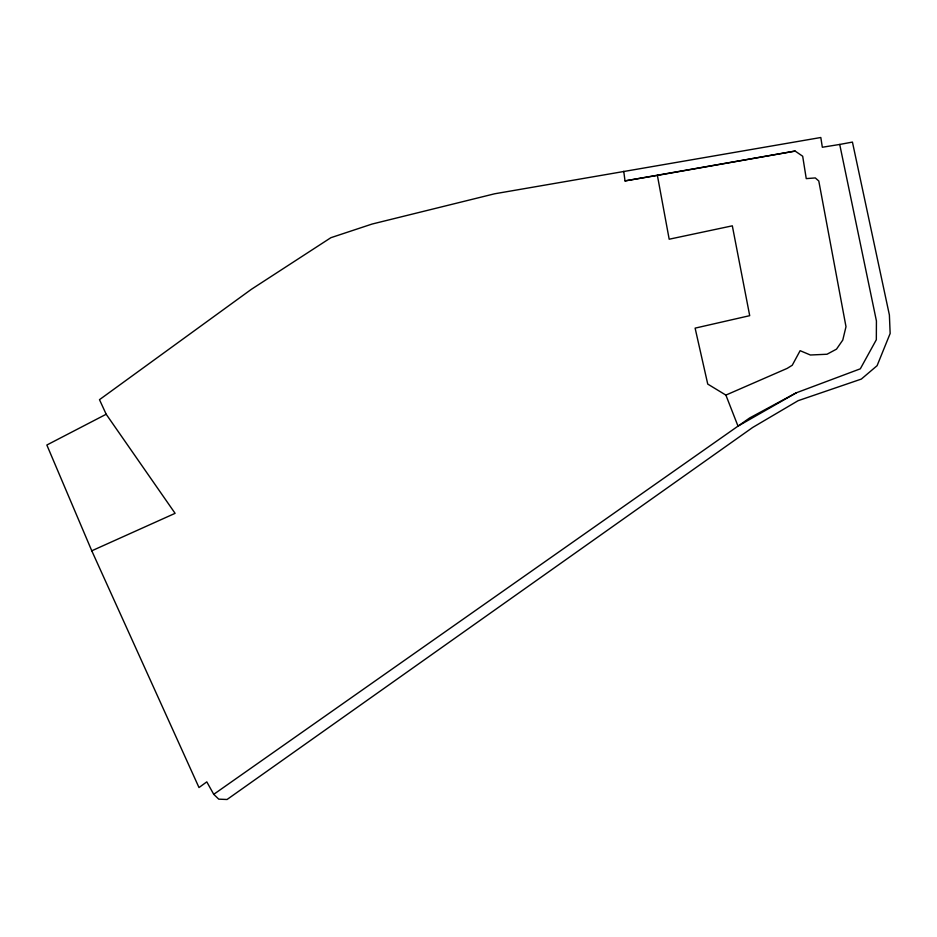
<?xml version="1.0" encoding="UTF-8"?>
<svg xmlns="http://www.w3.org/2000/svg" width="937" height="937" viewBox="0 0 937 937"><rect width="100%" height="100%" fill="white"/><g stroke="black" fill="none" stroke-linecap="round" stroke-linejoin="round"><path stroke-width="1.41" d="M213.741 794.33L749.612 417.984L796.321 392.802L860.318 368.815L876.329 339.744L876.423 320.934L839.716 144.45L822.335 147.25L820.812 137.505L494.654 193.783L372.083 224.048L330.89 237.693L251.385 289.31L99.486 399.677L106.186 414.248L175.102 513.335L91.779 550.804L198.995 787.548L206.796 781.868L213.741 794.33L218.743 799.156L227.059 799.495L752.669 427.471L798.101 400.696L861.337 379.075L877.091 365.688L890.15 333.478L889.389 314.996L852.436 142.084L839.716 144.45M796.321 392.802L738.005 426.124L725.882 395.098L707.74 384.076L695.113 328.137L749.705 315.675L732.324 225.829L669.182 239.216L657.387 175.395L625.014 180.9L623.737 171.319M106.186 414.248L46.85 445.016L91.779 550.804M725.882 395.098L787.162 368.393L792.245 365.254L800.128 350.684L810.388 355.006L827.008 354.245L836.495 349.15L842.773 340.084L845.994 326.697L818.786 180.982L815.307 177.936L806.242 178.616L802.681 156.233L795.126 151.068L625.014 180.9M657.387 175.395L795.126 151.068"/></g></svg>
